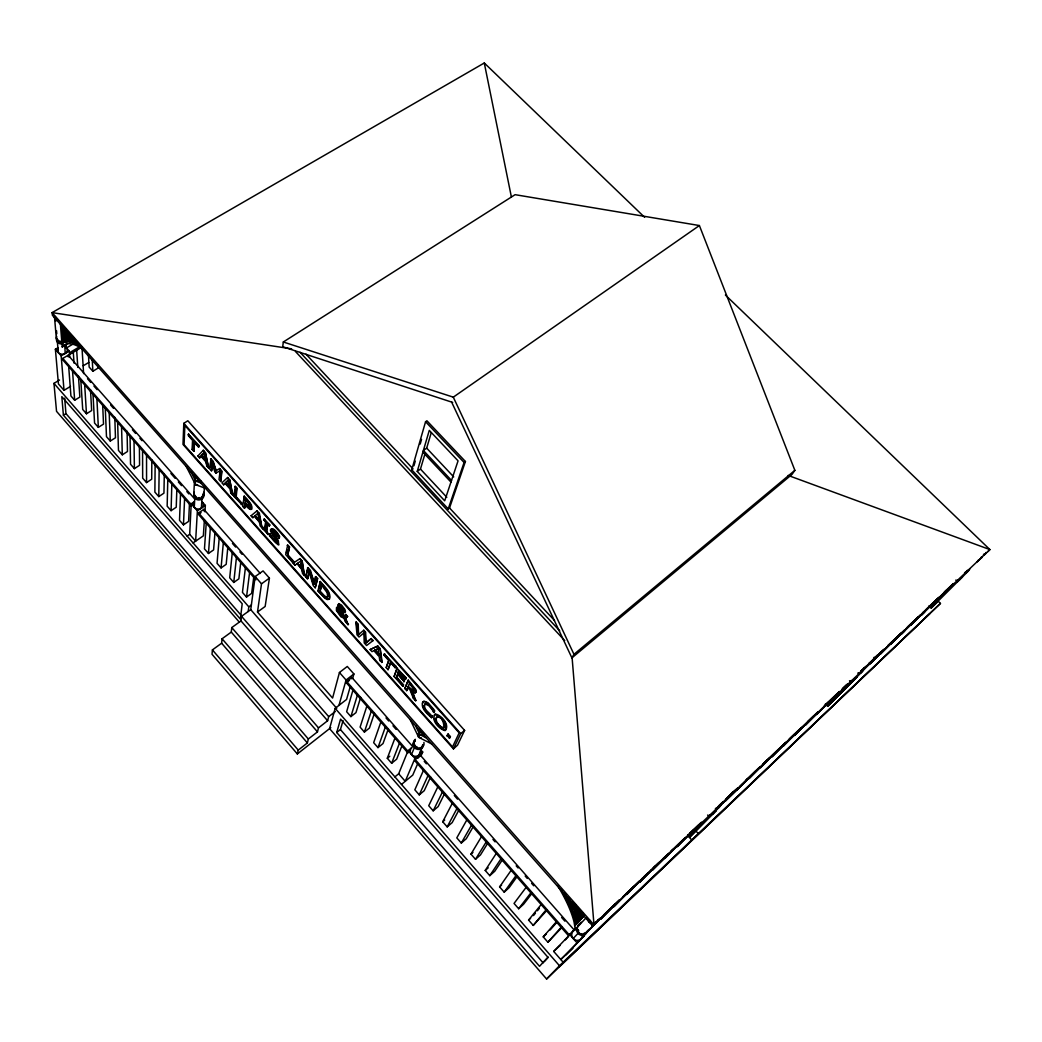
<?xml version="1.0" encoding="UTF-8"?>
<svg xmlns="http://www.w3.org/2000/svg" width="1042" height="1042" viewBox="0 0 1042 1042"><rect width="100%" height="100%" fill="white"/><g stroke="black" fill="none" stroke-linecap="round" stroke-linejoin="round"><path stroke-width="1.5" d="M151.819 459.913L151.715 479.19L146.557 482.576L142.676 478.135L142.559 450.756M155.128 465.071L154.88 492.111L158.788 496.578L163.946 493.166L164.31 474.123M158.788 496.578L159.152 469.655M194.75 476.025L195.505 484.634L205.495 488.32M167.788 479.489L167.163 506.178L171.096 510.671L176.241 507.233L176.814 489.987M171.096 510.671L171.826 484.087M419.001 729.491L419.796 734.558L418.676 737.28L431.609 743.897M180.513 493.986L179.524 520.336L183.47 524.855L188.615 521.378L189.514 502.804M183.796 423.352L182.988 444.4L453.452 748.872L457.529 745.173L464.615 730.403L187.834 420.76L183.796 423.352L460.72 733.62L453.452 748.872M183.47 524.855L184.59 498.61M194.75 441.925L193.786 451.238L192.119 449.349L192.549 440.362L188.276 435.569L188.328 434.345L199.1 445.52L198.527 447.07L194.242 442.264L199.035 446.731M192.692 447.526L193.057 440.024L188.784 435.23L188.836 434.019M338.324 604.829L339.145 604.113L340.395 604.946L344.342 609.804L344.707 612.657L341.802 611.407L344.485 617.125L341.802 611.407M191.207 503.807L197.381 510.827L195.635 541.137L189.683 534.312L191.207 503.807L193.877 502.023M193.786 451.238L194.242 442.264M193.838 493.4L194.424 482.146M194.294 507.311L194.776 498.219M198.527 447.07L198.592 445.859L188.328 434.345M255.902 579.808L198.449 514.396L198.54 512.911L203.841 509.33L260.292 573.452M201.38 508.131L201.94 499.053M203.958 494.572L204.479 486.562M203.737 510.814L203.841 509.33M204.401 519.854L203.346 535.862L193.057 542.908M204.935 511.843L205.352 505.448L202.265 501.944M206.225 523.253L204.466 548.9L208.465 553.471L213.597 549.915L214.991 532.319M210.458 459.17L212.789 461.788L216.098 470.645L213.297 461.45L210.966 458.832L209.768 469.2L211.852 470.645L212.464 462.023L211.357 470.984M210.38 467.441L210.966 458.832M208.465 553.471L210.341 527.942M215.59 470.984L219.628 468.548L222.011 471.218L220.696 481.495L219.002 479.58L220.188 470.684L219.849 474.97M328.256 594.774L327.826 596.688L326.068 597.392A6.864 2.253 53.7 0 1 323.411 595.581L319.933 591.83L321.431 584.94L323.307 586.112L327.553 592.169M220.696 481.495L221.503 471.57L219.628 468.548M219.198 538.024L217.049 563.305L221.073 567.916L226.192 564.321L227.859 546.972M352.613 678.472L353.902 673.966L347.286 666.463L339.445 672.494L332.593 698.062L257.504 612.019L265.15 606.47L269.422 578.128L263.066 570.912L255.147 576.565L250.744 609.661L241.549 616.304L240.989 620.902L231.78 627.571L231.285 632.09L222.076 638.759L221.633 643.201L212.412 649.895L212.021 654.259L297.335 753.952L330.822 727.642M221.073 567.916L223.34 542.739M233.877 496.318L235.336 486.171L237.068 488.112L236.208 496.747L241.978 503.234L241.848 504.367L233.877 496.318L234.932 490.365M241.353 504.719L241.47 503.573L235.7 497.099L236.56 488.451L234.828 486.51M232.249 552.885L229.709 577.815L233.76 582.439L238.879 578.818L240.819 561.716M233.76 582.439L236.43 557.626M245.196 505.435L244.414 508.17L242.695 506.243L244.258 496.174C246.733 499.913 253.284 504.081 251.734 509.225A6.239 2.019 55 0 1 250.002 508.848L245.326 504.237M243.815 500.342L244.258 496.174M244.414 508.17L244.818 504.575C256.579 518.004 250.106 499.613 243.75 496.526M245.365 499.587L249.09 504.198L249.585 507.337L244.935 503.481L245.873 499.248L249.598 503.846L250.093 506.985L245.443 503.13L245.873 499.248M245.391 567.838L242.447 592.403L246.524 597.066L251.63 593.393L253.844 576.552M246.524 597.066L249.585 572.618M248.191 611.511L248.804 606.835L251.356 604.985M451.72 402.29L571.902 657.88L792.011 474.397L794.864 470.346L699.39 225.541L515.1 194.672L283.32 341.997L282.708 346.726L452.671 402.433M267.833 523.748L269.526 525.637L267.833 523.748L266.791 531.29L268.328 534.129L262.753 528.776L263.379 527.46L265.046 529.336L262.871 527.812M264.551 529.688L265.58 522.133L264.03 519.268L269.657 524.66L269.526 525.637M262.753 528.776L263.379 527.46M263.9 520.245L264.538 518.916M265.046 529.336L266.088 521.782L264.407 519.893M267.82 534.481L266.283 531.641L267.325 524.1M269.018 526.002L269.657 524.66M257.504 612.019L261.503 583.807L269.422 578.128M276.586 539.118C267.13 529.336 271.754 523.097 279.608 536.343L279.373 537.841C257.804 512.469 295.147 565.233 269.396 535.601L269.618 534.038C271.024 533.882 276.664 545.357 277.042 539.99M272.743 530.938C280.793 541.358 280.832 550.827 269.891 535.249L270.125 533.686M278.865 538.193L279.1 536.695C275.166 527.916 265.033 525.233 274.293 536.969C281.132 547.167 270.764 538.623 269.618 534.038M301.307 568.15L297.231 563.579L295.068 565.129L285.677 554.565L287.722 544.927L289.507 546.92L287.618 555.451L293.792 562.771M286.433 552.664L286.954 549.564M287.618 555.451L289.507 546.92M293.844 562.81L294.026 561.742L288.113 555.099M307.338 578.909L309.383 570.755L307.833 578.544L305.684 577.047L307.95 567.616L310.49 570.469L314.45 583.702L309.995 570.834L307.442 567.981M305.684 577.047L307.95 567.616M313.942 584.067L315.426 576.929L317.602 578.44L315.218 587.779L313.225 585.539L308.875 571.12M314.45 583.702L315.921 576.565M315.218 587.779L317.602 578.44M319.842 581.892C323.606 586.802 331.03 592.325 329.077 599.293L327.214 599.567L324.83 598.147L317.94 590.84L320.35 581.527C324.114 586.425 331.538 591.96 329.585 598.929L326.433 598.577M318.761 588.977L320.35 581.527M319.933 591.83L321.926 584.575M297.335 753.952L298.246 750.11L307.377 742.946L308.341 739.012L317.458 731.875L318.5 727.863L327.605 720.738L328.712 716.649L335.29 711.517M422.531 703.233L423.873 701.058L427.962 702.751L433.889 709.576L434.722 710.878L434.227 712.077L428.887 705.681L425.058 703.832C422.023 709.758 431.766 713.392 432.026 717.274L431.531 717.678C427.22 713.874 420.382 708.195 422.739 701.852L425.162 701.696L428.77 704.327L434.227 711.282L433.719 712.481M344.485 617.125L345.814 614.454L347.598 616.46L345.332 618.896L348.041 624.679L345.827 618.531M347.598 616.46L345.332 618.896M350.451 685.962L346.556 699.456L335.172 708.339L329.585 728.618L546.594 979.011L940.457 603.409L938.282 601.273L931.157 608.033L928.982 605.884M338.976 705.369L346.061 680.035L353.902 673.966M345.814 614.454L344.993 616.76M407.995 752.975L346.322 682.757L346.673 681.507L351.883 677.482L412.567 746.411M874.277 657.489L873.014 660.55L868.168 665.083M351.519 678.733L351.883 677.482M411.746 469.799L425.566 421.723L426.907 420.786L465.422 461.502L449.519 507.975L448.229 508.913L411.746 469.799L413.036 468.874L305.996 354.163M336.722 732.513L340.578 719.123L547.884 957.233L539.535 966.299L336.722 732.513L340.434 729.569L343.052 720.621M413.935 465.774L415.276 461.124M420.2 444.061L421.541 439.398M352.938 690.273L346.634 711.712L350.907 716.609L355.96 712.637L360.662 697.358M417.243 471.388L429.291 430.372L458.063 460.838L444.7 500.811L417.243 471.388L420.46 469.082L424.849 454.286M451.512 480.427L423.378 450.47L426.673 448.138L431.258 432.651M350.907 716.609L357.354 695.314M366.849 706.124L360.102 727.134L364.4 732.07L369.441 728.045L374.469 713.067M390.971 662.087L388.067 669.693L386.217 667.622L388.614 660.381L383.925 655.131L384.251 654.142L396.012 666.385L395.178 667.753L390.476 662.478L395.673 667.362M383.925 655.131L384.745 653.751M557.574 885.518A93.936 29.072 50.2 0 1 574.103 922.248L575.275 929.451L575.705 928.135M364.4 732.07L371.291 711.178M384.433 654.741L389.109 660.003L386.217 667.622M388.067 669.693L390.476 662.478M448.229 508.913L464.081 462.479L465.422 461.502M395.178 667.753L396.012 666.385M397.836 674.226L404.257 681.442L397.836 674.226L396.781 677.235L403.645 684.933L402.811 686.274L394.11 676.492L396.924 668.365L406.224 677.834L405.377 679.189L398.448 671.426L405.872 678.798M397.419 667.974L394.11 676.492M380.851 722.067L373.661 742.659L377.986 747.609L383.013 743.558L388.353 728.879M402.811 686.274L403.15 685.336L396.286 677.626L397.341 674.617M403.749 681.833L404.101 680.882L397.666 673.666L398.448 671.426M397.666 673.666L398.956 671.035M377.986 747.609L385.319 727.16M404.257 681.442L404.596 680.491L398.174 673.275M405.377 679.189L406.224 677.834M406.706 690.651L408.373 687.095L406.706 690.651L404.843 688.567L408.282 680.152L415.914 689.765L416.305 692.253L413.83 692.305M404.843 688.567L408.282 680.152M413.205 696.277L410.496 689.491L408.203 686.613L409.324 683.578L413.322 688.462L413.817 690.52L412.541 690.898L409.845 688.449M401.769 746.228L396.663 759.162L391.649 763.265L387.298 758.276L394.944 738.114M391.649 763.265L399.451 743.246M394.892 776.876L398.669 773.776L408.099 750.618L411.994 747.44A5.21 4.976 24.8 0 0 410.978 753.783A5.21 4.976 24.8 0 0 417.295 756.062A5.21 4.976 24.8 0 0 420.473 750.501M412.567 746.046L414.859 740.484A5.275 5.028 24.6 0 0 416.005 748.872A5.275 5.028 24.6 0 0 423.521 744.9M411.512 754.512L414.377 747.609M431.531 717.678L432.521 716.114M420.994 750.084L422.7 752.024L414.937 758.407L405.247 781.318L398.669 773.776M415.276 759.592L414.807 760.725L568.45 935.651L574.259 930.063L420.434 755.346L415.276 759.592L569.232 934.817M418.832 755.203L421.776 748.325M578.036 925.778L577.489 927.067A5.666 5.249 60.9 0 0 581.175 934.179A5.666 5.249 60.9 0 0 587.766 930.78M420.434 755.346L417.894 758.172M417.738 763.552L412.762 775.092L401.47 784.431M420.838 756.349L422.7 752.024M423.417 770.52L414.833 789.81L419.249 794.864L424.237 790.683L430.58 776.941M419.249 794.864L427.975 775.717M447.018 735.821L448.138 734.05L450.391 736.577L449.753 737.944L447.018 735.821L448.138 734.05M449.258 738.348L450.391 736.577M437.796 786.892L428.731 805.726L433.172 810.819L438.161 806.586L444.634 793.574M433.172 810.819L442.381 792.128M458.975 809.908L452.176 822.607L447.187 826.879L442.72 821.76L452.267 803.369M447.187 826.879L456.891 808.631M729.869 795.437L722.08 803.525M732.239 793.014L727.342 798.537M876.609 656.239L872.805 660.68M466.829 819.95L456.8 837.885L461.306 843.03L466.269 838.719L473.42 826.332M461.306 843.03L471.479 825.251M571.902 657.88L573.96 654.324L794.864 470.346M487.956 842.874L480.466 854.935L475.504 859.298L470.971 854.114L481.495 836.648M475.504 859.298L486.184 841.988M434.306 715.164L434.788 714.408M502.583 859.533L494.742 871.255L489.792 875.671L485.233 870.448L496.252 853.463M489.792 875.671L500.981 858.829M517.301 876.283L509.121 887.693L504.185 892.134L499.6 886.885L511.114 870.383M504.185 892.134L515.868 875.788M526.08 887.419L514.045 903.44L518.669 908.728L523.592 904.222L532.123 893.163M518.669 908.728L530.86 892.864M547.05 910.148L533.243 925.413L528.594 920.086L541.15 904.56M533.504 915.566L535.458 913.157M537.412 910.747L539.365 908.337M533.243 925.413L545.956 910.044M200.95 456.292L205.808 461.762L206.785 465.852L208.569 467.858L205.417 452.606L203.32 450.261L197.941 455.901L199.634 457.816L201.458 455.966L204.375 459.235M199.634 457.816L201.458 455.966M562.081 927.25L547.91 942.215L543.234 936.862L556.311 921.831M201.484 455.68L204.245 452.762L205.925 459.756L201.484 455.68L204.245 452.762M550.163 929.946L557.288 921.792M547.91 942.215L561.156 927.354M574.702 925.96L584.432 915.358M414.312 690.13L413.036 690.494L408.203 686.613M544.184 961.753L548.405 957.194M563.136 962.222L553.719 951.437L576.148 928.07M573.321 930.74L576.109 927.719M577.893 925.778L581.175 922.222M565.337 939.884L568.541 936.419M575.275 929.451L586.568 917.26M67.535 343.378L62.22 346.908L60.332 323.489M588.951 921.74L590.15 920.451M573.204 938.503L577.984 933.398M644.62 217.309L484.283 62.989L52.1 312.626L52.426 315.309L592.781 926.064L593.992 924.801L572.045 656.955M585.617 932.851L588.899 929.425M565.871 954.902L584.445 935.508L560.778 959.526L572.944 948.181M599.788 918.888L587.558 931.665L606.913 911.919M580.668 939.102L585.539 934.01M615.548 903.74L600.752 919.148L619.352 900.236M628.951 891.04L613.816 906.774L633.77 886.481M642.211 878.471L626.737 894.518L644.737 876.283M655.327 866.045L639.528 882.392L658.974 862.685M546.594 979.011L559.463 965.726L940.457 603.409M672.963 849.347L652.188 870.396L682.979 839.852M568.216 957.572L559.45 966.611L929.764 613.738M678.954 843.851L664.718 858.53L679.137 844.046M683.552 839.5L685.753 837.221M693.855 829.549L677.118 846.768L698.414 825.238M225.02 483.358L229.943 488.88L230.855 492.918L232.653 494.95L229.735 479.88L227.612 477.497L221.907 482.85L223.626 484.791L225.528 483.006L228.485 486.327M225.528 483.006L223.626 484.791M718.967 806.091L723.317 801.624L717.951 806.716M715.763 809.96L731.171 794.199M735.587 790.005L715.724 810.168M709.42 816.993L689.426 837.429L716.219 810.546L709.42 816.993L707.635 815.052M712.832 813.763L718.837 807.615M737.606 788.833L725.466 800.933L759.735 767.12L737.254 789.758L755.411 771.223M739.859 786.541L747.726 778.504M767.355 759.918L748.924 778.687L771.627 755.854M227.99 480.323L229.566 487.226L225.593 482.772L228.498 479.984L229.761 485.507M225.593 482.772L228.498 479.984M779.169 748.729L760.478 767.733L778.986 749.198M789.745 738.778L771.927 756.883L795.059 733.659M799.058 730.103L783.258 746.137L802.053 727.342M813.893 715.815L794.473 735.509L818.009 711.92M818.699 711.699L805.596 724.971L828.221 702.308M836.479 694.415L816.602 714.538L839.409 691.719M861.539 671.165L869.523 663.103M859.702 673.262L873.443 659.391M860.679 672.689L873.782 659.482M827.635 706.281L857.24 676.805L827.635 706.281L825.407 703.988M854.232 679.658L861.304 672.533M894.87 639.098L870.083 663.832L873.847 660.263M901.617 632.702L880.477 653.985L902.072 632.468M912.115 622.764L890.767 644.216L915.879 619.182M923.967 611.654L900.978 634.539L904.638 631.074M932.798 603.162L911.086 624.966L936.497 599.658M946.67 590.019L921.102 615.47L924.697 612.058M931.157 608.033L967.523 571.824M976.758 562.146L982.098 557.262L981.251 557.105M987.907 551.583L989.9 549.59L725.388 295.029M737.801 788.625L730.208 796.01L728.762 796.309M742.998 783.701L727.85 798.419L726.391 798.732M886.586 647.616L871.867 661.904L870.773 661.944M592.195 925.778L600.426 917.976M607.486 911.294L619.248 900.158M626.307 893.476L639.241 881.219M643.943 876.765L651.003 870.07M653.347 867.843L659.234 862.281M662.751 858.934L668.638 853.359M670.983 851.132L685.102 837.768M689.804 833.313L701.566 822.164M718.954 805.7L722.497 802.34M728.397 796.739L737.853 787.778M746.124 779.95L759.123 767.628M763.851 763.148L769.764 757.56M772.122 755.32L786.306 741.878M789.849 738.518L801.663 727.329L788.768 739.625M807.576 721.728L818.217 711.647M825.303 704.939L839.487 691.497L824.183 706.072M843.03 688.137L847.758 683.669M860.783 671.322L865.472 666.88M873.678 659.104L868.989 663.546L873.678 659.182M883.056 650.221L878.367 654.663L884.215 649.192L861.487 671.986M887.745 645.766L900.64 633.562M906.501 628L918.223 616.903M938.152 598.017L922.509 612.904M944.013 592.468L953.391 583.572L945.107 591.504M592.559 925.517L599.606 918.849M604.308 914.394L619.573 899.936M623.09 896.589L639.528 881.024M641.885 878.797L647.746 873.235M651.276 869.888L665.369 856.537M687.681 835.397L700.589 823.167M726.222 798.888L736.837 788.82M762.809 764.216L785.225 742.972M802.431 726.678L818.283 711.66M841.884 689.296L846.599 684.828M860.796 671.387L866.644 665.838M887.732 645.871L904.482 629.993M907.634 627.01L920.516 614.793M926.377 609.257L939.246 597.053M592.781 926.064L989.9 549.59L788.195 475.452M957.064 582.139L962.521 576.968M553.719 951.437L560.01 945.498M580.694 919.422L583.82 916.113L583.181 914.707L584.445 915.436M578.857 921.428L580.72 919.487L579.482 918.757L580.107 920.164M576.356 915.905L575.718 914.511L577.594 916.634L576.356 915.905L578.076 914.303M581.306 914.655L580.668 913.235L582.569 915.384L581.306 914.655L583.038 913.026M576.408 920.034L575.77 918.64L577.646 920.763L576.408 920.034L578.115 918.432M571.928 911.216L572.019 909.249L571.368 909.861L576.148 924.384M572.436 912.532L573.842 912.375L572.566 910.604M572.931 913.86L573.074 911.932M576.304 911.75L575.666 910.33L577.555 912.466L576.304 911.75L579.248 908.754M573.439 915.189L575.796 912.974M571.368 909.861L569.544 903.674L568.906 904.287M571.263 904.664L570.612 903.258L572.501 905.381L571.263 904.664L572.983 903.062M570.182 907.1L571.29 906.761L570.235 905.107M570.782 908.481L570.834 906.501M543.234 936.862L546.177 934.114M566.809 899.949L568.098 899.715L568.737 901.122L567.538 901.408M568.216 902.841L568.867 902.242L568.177 900.809M564.49 895.482L566.171 895.469L564.282 893.333L563.631 893.945L569.583 905.719M565.259 896.967L566.809 896.888L567.447 898.295L566.04 898.464M528.594 920.086L530.56 918.276M499.6 886.885L501.567 885.114M257.205 510.684L251.122 515.699L252.867 517.666L254.365 516.324L259.354 521.925L260.187 525.897L262.024 527.955L259.354 513.107L256.697 511.036L258.846 513.459L262.024 527.955M485.233 870.448L488.203 867.804M254.977 515.777L258.064 513.159L259.015 520.31L254.977 515.777L258.507 518.825M470.971 854.114L472.964 852.369M442.72 821.76L444.713 820.054M358.526 634.617L358.24 624.015L355.856 622.282L357.732 624.392L358.526 634.617L363.775 630.241L365.651 632.325L365.872 642.953L365.143 632.715L363.775 630.241M355.856 622.282L357.015 634.773L359.008 637.027L364.231 632.663M460.72 733.62L464.615 730.403M365.872 642.953L371.226 638.577L373.036 640.609L370.718 638.967M366.367 642.575L371.226 638.577M410.535 750.149L408.464 751.842L346.673 681.507M387.298 758.276L389.799 756.231M433.576 712.311L431.701 707.948L427.65 703.897M426.868 703.506L425.553 703.441C421.137 707.687 428.158 714.122 431.883 716.362L432.378 715.958M980.952 558.173L982.098 557.262M407.865 687.499L410.001 689.882L413.257 698.023L415.667 700.745L413.101 692.813M413.257 698.023L416.162 700.341M379.744 660.341L382.18 662.139L379.744 660.341L379.223 656.642L373.948 650.716L371.994 651.628L370.157 649.557L377.868 646.04L380.148 648.593L382.18 662.139M346.322 682.757L349.448 680.335M374.755 650.338L378.103 648.788L379.014 655.131L374.755 650.338L378.598 648.398M381.685 662.53L380.148 648.593M370.157 649.557L377.868 646.04M373.036 640.609L366.563 645.519L364.505 643.214L364.674 638.472M348.041 624.679L345.697 622.061L344.655 618.362L340.877 616.747L336.397 610.443L336.514 607.551L339.21 608.489L337.816 605.207L338.806 603.605L341.672 605.259L344.85 609.427L345.488 611.81L343.717 612.058M339.979 609.883L343.495 617.346L339.249 613.66L338.012 610.026L340.487 609.505L343.404 615.718M437.093 716.375C433.915 720.452 439.581 727.355 443.931 727.85C443.853 708.716 425.188 719.501 443.436 728.254L444.778 726.925L444.908 724.372M317.94 590.84L325.325 597.782M297.231 563.579L301.815 569.648L302.545 573.53L304.42 575.64L302.141 561.104L299.94 558.629L293.297 563.123M301.815 569.648L302.805 571.876M304.42 575.64L302.141 561.104M299.94 558.629L301.633 561.469M295.068 565.129L288.087 556.35M297.413 563.448L300.773 561.065L301.529 568.072L297.413 563.448L302.024 567.708M283.32 341.997L453.296 397.158L699.39 225.541M259.354 521.925L254.873 515.972M251.122 515.699L252.867 517.666M242.695 506.243L244.922 507.819M187.104 536.07L189.683 534.312M198.449 514.396L201.093 512.599M230.855 492.918L233.161 494.598M197.381 510.827L205.352 505.448M232.653 494.95L229.735 479.88M227.612 477.497L229.214 480.219M220.188 470.684L215.876 473.12L212.464 462.023M215.876 473.12L215.355 471.622M206.785 465.852L209.077 467.519M205.808 461.762L206.967 464.146M208.569 467.858L205.417 452.606M66.284 344.511L62.22 346.908C67.873 340.174 77.303 345.579 83.139 349.226M203.32 450.261L204.909 452.944M197.941 455.901L200.142 457.477M192.119 449.349L194.294 450.899M130.055 436.52L130.537 464.237L134.392 468.639L139.563 465.305L139.407 445.781M117.629 422.388L118.475 450.418L122.305 454.807L127.476 451.499L127.072 431.284M105.281 408.321L106.479 436.676L110.283 441.04L115.467 437.77L114.802 417.334M93.012 394.358L94.561 423.026L98.339 427.363L103.523 424.12L102.676 405.038M80.82 380.46L82.709 409.454L86.473 413.765L91.657 410.548L90.485 389.656M63.393 415.172L61.817 396.65L242.2 603.735L240.35 619.052L63.393 415.172L65.946 413.609L64.669 398.161M68.694 366.667L70.921 395.96L74.659 400.245L79.856 397.067L78.437 375.954M58.092 347.663L55.395 349.265L58.43 383.938L64.018 390.333L70.517 386.4M88.44 354.514L89.143 367.045L92.855 371.252L97.961 368.165L97.818 365.039M239.439 622.269L56.542 411.343L53.963 383.378L59.524 380.03M83.178 365.807L88.739 362.473M69.931 352.509L79.687 346.712M191.233 506.191L62.937 360.102L62.794 358.422L68.16 355.231L194.476 498.701M68.668 355.035L81.966 347.116L83.607 373.622M66.102 348.158L73.07 344.042M74.412 343.039L75.884 342.974L75.193 343.378M75.975 343.717L77.447 343.652L76.756 344.055M77.603 344.498L78.293 344.081M64.018 390.333L61.165 355.83L69.254 351.037L66.362 347.767L66.128 344.746M63.888 342.336L65.542 341.542M65.372 341.802L66.063 341.398M65.92 341.724L66.61 341.32M66.467 341.633L67.704 341.151L67.053 339.913L68.316 341.164L68.433 340.265L71.898 341.138L72.888 341.893L72.198 342.297M67.626 341.568L68.316 341.164M68.238 341.594L68.928 341.19M68.837 341.607L69.527 341.203M69.475 341.685L70.166 341.281M70.14 341.815L70.83 341.411M70.817 341.945L71.494 341.529M61.778 324.778L63.21 342.675L67.001 341.555L72.172 341.659M72.927 342.531L74.347 342.349L73.656 342.753M62.741 336.8L64.005 335.25L62.689 327.071L63.38 327.227L62.585 325.716L61.895 326.12M62.846 338.116L64.213 337.895L63.419 336.397M62.95 339.432L63.523 337.712M63.054 340.747L64.422 340.526L63.627 339.028M63.158 342.063L63.731 340.343M62.207 330.158L62.898 329.754M62.312 331.486L63.002 331.082M62.416 332.828L63.106 332.424M62.533 334.156L63.21 333.753M62.637 335.472L63.315 335.068M61.999 327.475L62.689 327.071M62.103 328.816L62.794 328.412M343.443 610.312L341.542 609.648L340.408 605.702L343.652 609.257M874.629 659.117L873.535 659.143M200.637 480.74L195.701 481.065L191.116 472.065M67.691 341.151L63.836 341.659M979.076 560.283L978.217 560.14M434.944 714.408C440.818 715.593 449.245 724.88 445.077 730.611C439.203 729.4 430.125 719.514 435.439 714.017C441.326 715.19 449.753 724.477 445.572 730.208L441.456 728.488L435.478 721.298M424.016 735.157L419.796 734.558L415.615 725.818M197.706 484.869L195.505 484.634L186.336 466.673M61.752 341.463L60.657 341.437A4.181 3.4 -1.1 0 1 59.615 341.19M56.932 338.155A5.015 4.077 -1.2 0 0 57.401 342.219A5.015 4.077 -1.2 0 0 61.973 343.886L60.801 343.183A4.181 3.4 -1.2 0 1 57.362 339.288M421.346 737.931L418.676 737.28L410.314 719.827M291.63 348.836L52.1 312.626L593.992 924.801M68.538 332.45L67.834 332.268L69.332 333.961M73.708 337.673L72.224 335.993M74.503 339.197L73.8 339.015L75.298 340.708M77.499 342.571L76.795 342.388L77.447 343.652M71.481 342.063L81.745 346.869M195.701 481.065L200.689 482.889M338.728 607.512L337.022 607.173L336.892 610.065M438.356 716.388L439.138 716.753M419.796 734.558L426.269 737.853M340.487 609.505L338.52 609.648L338.95 611.875L343.274 616.721M576.213 905.446L574.324 903.297M568.867 902.242L569.544 903.674M581.293 912.558L579.391 910.408M571.42 907.882L572.019 909.249M583.194 916.791L581.944 916.061L582.582 917.468M573.582 913.261L575.119 915.176L574.09 914.576L576.786 923.785L578.883 921.493L578.258 920.099L579.495 920.828M581.957 918.145L580.707 917.416L581.345 918.823M578.284 922.157L577.034 921.428L577.672 922.821M343.547 617.958L337.321 611.029M273.668 530.704L279.243 537.698M432.026 717.274L429.994 715.62M439.958 717.326L440.844 718.12M849.49 680.739L851.223 682.51M425.566 421.723L464.081 462.479M426.673 448.138L453.713 476.897M422.883 452.176L450.965 482.094M420.46 469.082L446.81 497.281M449.519 507.975L554.513 620.498M300.07 352.287L559.71 630.827M295.459 351.48L564.725 640.609M696.043 831.164L698.335 833.652M687.459 835.293L691.732 839.93M264.03 519.268L269.149 525.025M287.214 545.292L288.999 547.284M315.426 576.929L317.107 578.818M377.36 646.418L379.64 648.984M384.251 654.142L395.504 666.776M396.924 668.365L405.716 678.238M407.787 680.556L415.419 690.156L415.302 693.23L411.994 691.693L415.667 700.745M409.819 683.187L414.325 689.27M321.431 584.94L327.045 592.533L327.67 596.232L326.576 597.027A6.864 2.253 53.7 0 1 323.906 595.216L320.441 591.465M345.306 614.832L347.103 616.838M201.992 455.341L205.925 459.756M226.101 482.433L230.074 486.888M375.25 649.961L379.509 654.741M374.456 650.325L378.676 655.066M447.643 734.454L449.897 736.981M234.385 495.966L241.848 504.367M263.248 528.424L268.328 534.129M303.053 573.178L304.915 575.275M306.179 576.695L307.833 578.544M346.204 621.683L348.536 624.314M396.533 678.277L403.306 685.883M405.338 688.176L407.201 690.26M64.76 345.241L65.216 353.433M62.937 346.139L62.833 343.065M87.528 378.767L90.732 382.414M93.936 386.061L97.14 389.695M110.621 405.012L113.565 408.36M132.412 429.773L135.616 433.42M139.888 438.278L142.025 440.701M170.888 473.485L175.16 478.343M178.364 481.99L181.569 485.624M186.831 491.603L188.863 493.921M232.444 543.442L235.635 547.063M239.894 551.895L242.018 554.305M386.022 717.925L388.718 720.986M392.964 725.818L396.155 729.439M424.25 761.363L426.399 763.799M454.312 795.515L457.529 799.175M492.957 839.422L495.106 841.871M516.194 865.837L518.095 867.986M525.168 876.022L527.317 878.458M531.602 883.342L533.751 885.778M561.664 917.494L564.894 921.154M55.395 349.265L61.165 355.83M255.147 576.565L261.503 583.807M339.445 672.494L346.061 680.035M408.099 750.618L414.937 758.407M569.518 934.309L576.877 942.684M62.794 358.422L191.311 504.693M198.54 512.911L256.085 578.414M53.963 383.378L248.804 606.835M250.744 609.661L336.748 708.326M335.172 708.339L559.463 965.726M65.946 413.609L240.715 614.793M340.434 729.569L543.129 962.899M241.549 616.304L328.712 716.649M240.989 620.902L327.605 720.738M231.78 627.571L318.5 727.863M231.285 632.09L317.458 731.875M222.076 638.759L308.341 739.012M221.633 643.201L307.377 742.946M212.412 649.895L298.246 750.11M427.441 713.054L424.094 708.495M441.821 719.149L444.608 723.409M560.661 888.735L563.631 893.945M73.617 342.115L72.888 341.893M76.665 343.313L75.389 342.037L75.884 342.974M75.102 342.636L73.995 341.672L74.347 342.349M565.142 894.883L565.91 896.367M566.692 897.865L567.46 899.35M453.296 397.158L573.96 654.324M344.16 618.74L345.697 622.061M578.115 907.582L578.753 909.002M338.546 605.715L339.015 606.796M194.867 482.993L195.505 484.634M422.844 705.681L423.352 707.049M418.676 737.28L417.816 733.946M434.293 718.511L434.774 719.853M310.685 575.08L313.29 583.741M211.956 462.361L214.847 471.961M203.737 453.101L205.404 460.095M258.364 514.514L258.937 517.236M484.283 62.989L511.335 196.743M301.268 563.722L301.776 566.379M356.351 621.905L356.937 628.157M56.346 338.507L54.471 316.677A5.132 4.142 -0.7 0 0 57.453 320.037M55.33 316.599L55.721 321.275M56.515 330.64L56.789 333.753M57.401 342.219L58.287 352.548M61.361 343.196L61.231 341.45L61.83 342.141A5.028 4.09 -1.1 0 1 57.258 340.473A5.028 4.09 -1.1 0 1 56.776 336.41M61.804 330.119L62.051 333.349M363.736 633.054L364.505 643.214M68.16 355.231L68.29 356.911M69.254 351.037L69.71 357.328M72.536 371.043L74.659 400.245M73.279 352.196L74.047 363.124M76.665 350.281L77.811 367.396M84.689 384.876L86.473 413.765M92.282 360.324L92.855 371.252M96.906 398.786L98.339 427.363M109.202 412.788L110.283 441.04M121.575 426.868L122.305 454.807M134.027 441.04L134.392 468.639M146.544 455.302L146.557 482.576M713.588 812.799A5.275 4.676 49 0 1 709.368 814.909M582.074 936.745A5.588 5.184 61.8 0 1 576.46 940.353A5.588 5.184 61.8 0 1 571.719 934.974A5.588 5.184 61.8 0 1 575.705 929.516M960.698 577.815A4.741 3.751 40.3 0 1 955.735 580.133M66.362 347.767A4.963 4.051 -1.4 0 1 65.867 352.964A4.963 4.051 -1.4 0 1 59.511 353.525A4.963 4.051 -1.4 0 1 57.805 348.51M586.946 931.639A5.653 5.236 61 0 1 580.368 935.039A5.653 5.236 61 0 1 576.682 927.94L577.372 929.425A4.702 4.363 61 0 0 584.914 933.306M584.809 933.111A4.715 4.363 60.9 0 1 583.728 933.489M578.74 930.923A4.715 4.363 60.9 0 1 578.31 929.777M596.05 921.649A4.819 4.455 59.4 0 1 595.099 922.326M598.121 919.943A5.783 5.353 59.4 0 1 594.227 923.642M591.387 923.407A5.783 5.353 59.4 0 1 587.558 919.083M967.562 570.43A3.986 3.139 40.1 0 1 966.729 570.677M967.445 570.612A3.986 3.139 40.1 0 1 965.426 571.98M984.547 553.654A4.077 3.178 39.7 0 1 983.856 554.123M968.435 570.078A4.78 3.764 40.1 0 1 964.579 572.683M969.737 568.763A4.793 3.777 40.1 0 1 967.002 571.368M986.058 552.442A4.884 3.816 39.7 0 1 983.27 555.086M58.691 340.721A4.181 3.4 -1.1 0 1 57.427 339.301M56.867 318.93A4.272 3.452 -0.7 0 1 56.099 318.279M417.399 747.192A4.402 4.194 24.6 0 1 416.383 746.671M415.524 745.903A4.402 4.194 24.6 0 1 414.885 744.965M414.664 741.735A4.402 4.194 24.6 0 1 415.159 740.758M422.935 744.717A4.402 4.194 24.6 0 1 422.44 745.694M421.945 746.867A4.389 4.181 24.6 0 1 414.182 742.907M422.661 744.822A4.389 4.181 24.6 0 1 422.44 745.89M423.925 742.412A5.275 5.028 24.6 0 1 419.835 748.247A5.275 5.028 24.6 0 1 413.661 744.053L413.57 742.725A5.275 5.028 24.6 0 1 415.341 739.299M423.247 733.399A5.405 5.119 24.3 0 1 419.692 729.387M202.93 502.947A5.041 4.415 1 0 1 201.015 508.353A5.041 4.415 1 0 1 194.58 507.61A5.041 4.415 1 0 1 194.281 501.931M203.125 494.481A4.259 3.712 1.3 0 1 202.838 495.419M202.291 496.252A4.259 3.712 1.3 0 1 201.51 496.943M199.478 497.672A4.259 3.712 1.3 0 1 198.371 497.672M196.326 496.93A4.259 3.712 1.3 0 1 194.971 495.393M202.721 494.116A4.246 3.712 1.3 0 1 199.387 499.196A4.246 3.712 1.3 0 1 194.607 495.028M203.854 494.95A5.093 4.442 1.3 0 1 198.162 499.939A5.093 4.442 1.3 0 1 194.099 493.817M203.607 492.293A5.106 4.455 1.3 0 1 198.918 498.441A5.106 4.455 1.3 0 1 194.177 492.267M198.045 478.916A5.21 4.52 1.9 0 1 194.854 475.308M719.879 805.114A4.442 3.934 48.5 0 1 718.407 806.521M718.876 806.156A4.442 3.934 48.6 0 1 716.401 807.889M720.061 805.479A5.327 4.715 48.6 0 1 715.359 808.774M721.077 804.437A5.34 4.715 48.5 0 1 716.362 807.732M732.604 792.089A4.546 3.999 47.7 0 1 731.966 792.91M733.828 791.386A5.457 4.793 47.7 0 1 731.549 794.291M855.274 677.756A4.963 4.142 42.9 0 1 851.093 680.634M861.903 670.748A4.181 3.478 42.6 0 1 861.148 671.256M861.578 670.345A4.181 3.465 42.7 0 1 859.963 672.455M859.064 672.741A4.181 3.465 42.7 0 1 858.074 672.767M862.346 670.631A5.015 4.168 42.7 0 1 858.126 673.523M863.597 668.261A5.015 4.168 42.6 0 1 860.51 672.298M877.377 654.975A4.272 3.517 42.2 0 1 876.048 656.226M878.471 654.363A5.119 4.22 42.2 0 1 874.186 657.307M184.851 425.436L184.082 444.765L452.528 746.919L459.183 732.878L184.851 425.436M339.666 606.431C341.919 615.939 345.97 606.757 339.666 606.431M64.174 328.738L63.484 328.569L64.969 330.249L64.174 328.738M65.555 329.077L64.864 328.907L66.349 330.588L65.555 329.077M64.383 331.421L63.692 331.252L65.177 332.932L64.383 331.421M65.763 331.76L65.073 331.59L66.558 333.271L65.763 331.76M67.144 332.098L66.454 331.929L67.938 333.609L67.144 332.098M64.591 334.091L63.901 333.922L65.372 335.589L64.591 334.091M65.972 334.43L65.281 334.261L66.753 335.941L65.972 334.43M67.352 334.782L66.649 334.599L68.134 336.279L67.352 334.782M68.733 335.12L68.043 334.951L69.527 336.631L68.733 335.12M70.127 335.472L69.423 335.29L70.921 336.983L70.127 335.472M71.52 335.811L70.817 335.641L72.315 337.334L71.52 335.811M64.799 336.748L64.109 336.566L65.581 338.233L64.799 336.748M66.167 337.087L65.477 336.918L66.962 338.585L66.167 337.087M67.548 337.439L66.857 337.269L68.342 338.937L67.548 337.439M68.928 337.79L68.238 337.608L69.723 339.288L68.928 337.79M70.322 338.142L69.619 337.96L71.103 339.64L70.322 338.142M71.703 338.481L71.012 338.311L72.497 339.992L71.703 338.481M73.109 338.832L72.406 338.663L73.904 340.343L73.109 338.832M64.995 339.379L64.317 339.21L65.789 340.877L64.995 339.379M66.375 339.731L65.685 339.562L67.157 341.229L66.375 339.731M569.297 898.308L568.046 897.592L569.935 899.728L569.297 898.308M570.586 901.148L569.336 900.431L571.224 902.554L570.586 901.148M573.074 902.58L571.824 901.864L573.712 904L573.074 902.58M574.35 905.407L573.113 904.69L575.002 906.827L574.35 905.407M576.864 906.853L575.601 906.136L577.502 908.272L576.864 906.853M573.139 906.801L571.902 906.071L573.777 908.207L573.139 906.801M575.64 908.233L574.389 907.517L576.278 909.653L575.64 908.233M578.141 909.692L576.89 908.963L578.779 911.099L578.141 909.692M574.416 909.614L573.178 908.898L575.054 911.021L574.416 909.614M579.417 912.518L578.167 911.789L580.055 913.925L579.417 912.518M575.692 912.427L574.455 911.698L576.33 913.834L575.692 912.427M578.18 913.873L576.942 913.144L578.818 915.28L578.18 913.873M580.694 915.332L579.43 914.602L581.319 916.739L580.694 915.332M579.456 916.686L578.206 915.957L580.094 918.093L579.456 916.686M575.744 916.582L574.507 915.853L576.382 917.976L575.744 916.582M578.232 918.028L576.994 917.299L578.87 919.435L578.232 918.028"/></g></svg>
